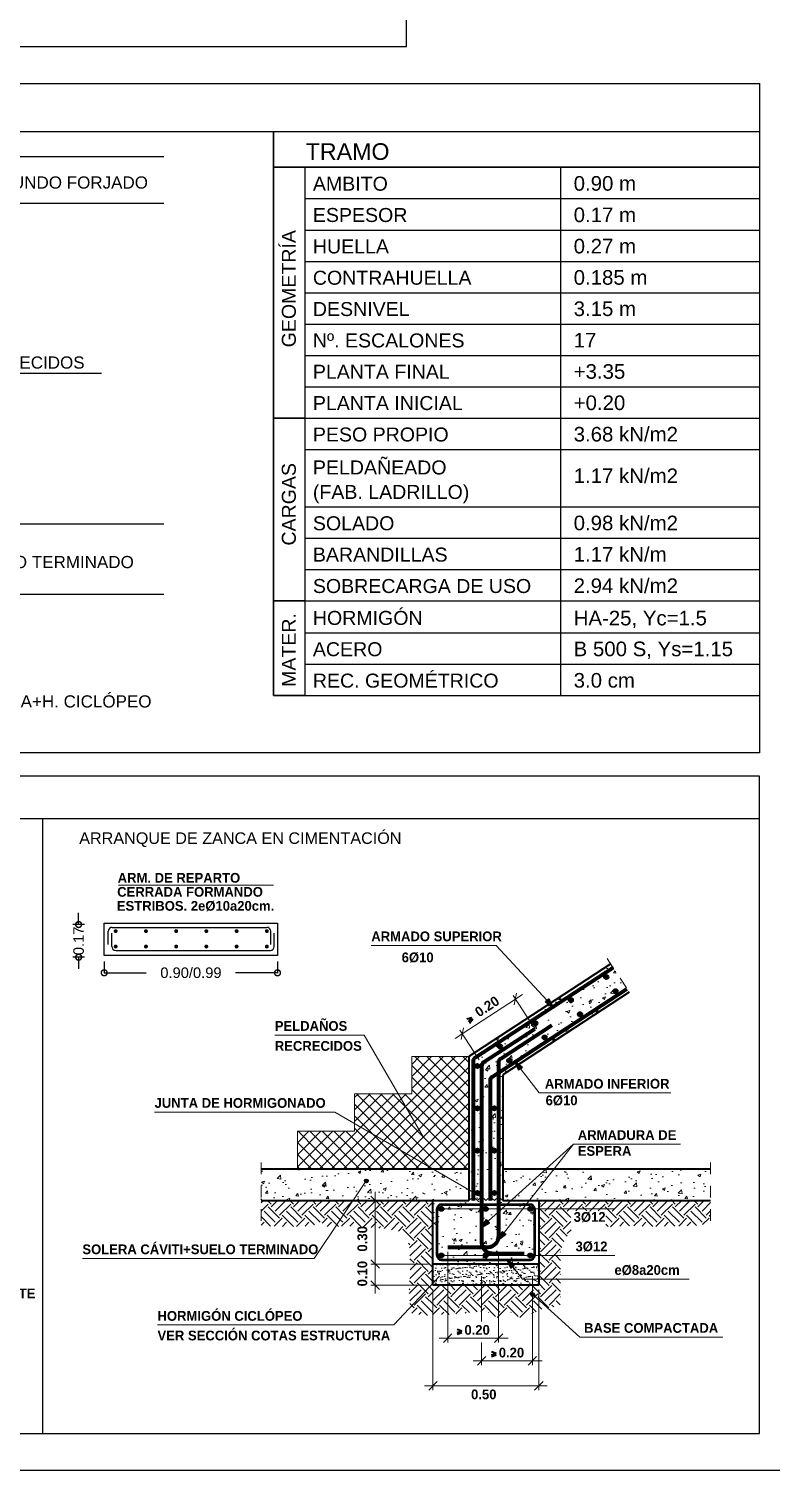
# Model space of a CAD drawing. Extents: x 2455 to 9764, y -806 to 181.
# Drawn here: x 4833.08 to 4839.43, y -409.26 to -396.93 of the extents above; entities that cross this region are included whole.
import ezdxf

# ---------------------------------------------------------------- set-up
doc = ezdxf.new("R2010")
doc.units = 0
doc.header["$LTSCALE"] = 0.2
doc.header["$MEASUREMENT"] = 0
for name, pattern in [('CONTINUA', [0]), ('DASHDOT', [1, 0.5, -0.25, 0, -0.25]), ('PUNTOS2', [0.125, 0, -0.125])]:
    doc.linetypes.add(name, pattern=pattern)
doc.layers.get('0').update_dxf_attribs({"linetype": 'CONTINUOUS'})
for name, color, linetype, lineweight in [('0-CYPE0', 1, 'CONTINUOUS', 13), ('0-CYPE1', 2, 'CONTINUOUS', 18), ('0-CYPE2', 4, 'CONTINUOUS', 35), ('0-CYPE3', 5, 'CONTINUOUS', 50), ('0-CYPE4', 6, 'CONTINUOUS', 70)]:
    doc.layers.add(name, color=color, linetype=linetype, lineweight=lineweight)
doc.layers.add('01_cartela', color=6, linetype='CONTINUOUS', plot=False)
for name, color, linetype in [('01_cotas', 4, 'CONTINUOUS'), ('01_mono instalaciones', 2, 'CONTINUOUS'), ('01_seccion', 7, 'CONTINUOUS'), ('01_textos', 7, 'CONTINUOUS'), ('CUADRO_LINEAS', 7, 'CONTINUOUS'), ('ESC_LINEAS_DE_LA_TABLA', 2, 'CONTINUOUS'), ('MUEBLES', 5, 'CONTINUOUS'), ('UNI_CORTANTES', 3, 'CONTINUOUS'), ('W', 7, 'CONTINUOUS')]:
    doc.layers.add(name, color=color, linetype=linetype)
doc.styles.add('BERNARDO', font='GOTHICB.TTF')
doc.styles.add('Estilo1', font='swissel.ttf')
doc.styles.add('ROMANS', font='romans')
doc.dimstyles.new('DECIMAL-50', dxfattribs={"dimtxt": 0.08, "dimasz": 0.15, "dimexe": 0.05, "dimexo": 0.05, "dimgap": 0.09, "dimtad": 0, "dimzin": 0, "dimdsep": 46, "dimtxsty": 'ROMANS', "dimblk": 'DOTSMALL', "dimcen": 0.09, "dimclrt": 7, "dimadec": 0, "dimazin": 0, "dimtfac": 1.38, "dimtix": 1, "dimtofl": 0, "dimtmove": 2, "dimatfit": 3, "dimldrblk": 'OBLIQUE', "dimfxl": 1, "dimtolj": 1, "dimtzin": 0, "dimarcsym": 0})

# ---------------------------------------------------------------- blocks, each defined once
blk = doc.blocks.new('_DotSmall')
at = {"color": 0, "linetype": 'ByBlock', "const_width": 0.5}
blk.add_lwpolyline([(-0.0625, 0, 1), (0.0625, 0, 1)], format="xyb", close=True, dxfattribs=at)
blk = doc.blocks.new('*D345')
at = {"layer": '01_cotas', "color": 0, "linetype": 'PUNTOS2', "lineweight": -2, "transparency": 16777216}
for p, q in [((4833.726, -404.909), (4833.726, -405.056)), ((4835.209, -404.909), (4835.209, -405.056))]:
    blk.add_line(p, q, dxfattribs=at)
at = {"layer": '01_cotas', "color": 0, "lineweight": -2, "transparency": 16777216}
for p, q in [((4833.726, -405.006), (4834.084, -405.006)), ((4835.209, -405.006), (4834.851, -405.006))]:
    blk.add_line(p, q, dxfattribs=at)
at = {"layer": '01_cotas', "color": 0, "lineweight": -2, "transparency": 16777216, "xscale": 0.1, "yscale": 0.1, "zscale": 0.1, "rotation": 180}
blk.add_blockref('_DotSmall', (4833.726, -405.006), dxfattribs=at)
at = {"layer": '01_cotas', "color": 0, "lineweight": -2, "transparency": 16777216, "xscale": 0.1, "yscale": 0.1, "zscale": 0.1}
blk.add_blockref('_DotSmall', (4835.209, -405.006), dxfattribs=at)
at = {"layer": '01_cotas', "color": 5, "transparency": 16777216, "insert": (4834.468, -405.006), "char_height": 0.09, "attachment_point": 5, "style": 'Estilo1'}
blk.add_mtext('\\A1;0.90/0.99', dxfattribs=at)
blk = doc.blocks.new('*D347')
at = {"layer": '01_cotas', "color": 0, "lineweight": -2, "transparency": 16777216}
for p, q in [((4833.507, -404.593), (4833.507, -404.493)), ((4833.507, -404.873), (4833.507, -404.973))]:
    blk.add_line(p, q, dxfattribs=at)
at = {"layer": '01_cotas', "color": 0, "linetype": 'PUNTOS2', "lineweight": -2, "transparency": 16777216}
for p, q in [((4833.557, -404.593), (4833.457, -404.593)), ((4833.557, -404.873), (4833.457, -404.873))]:
    blk.add_line(p, q, dxfattribs=at)
at = {"layer": '01_cotas', "color": 0, "lineweight": -2, "transparency": 16777216, "xscale": 0.1, "yscale": 0.1, "zscale": 0.1}
for p, rotation in [((4833.507, -404.593), 270), ((4833.507, -404.873), 90)]:
    blk.add_blockref('_DotSmall', p, dxfattribs=dict(at, rotation=rotation))
at = {"layer": '01_cotas', "color": 5, "transparency": 16777216, "insert": (4833.507, -404.733), "char_height": 0.09, "attachment_point": 5, "rotation": 90, "style": 'Estilo1'}
blk.add_mtext('\\A1;0.17', dxfattribs=at)

msp = doc.modelspace()

# ---------------------------------------------------------------- hatches: boundary and pattern name
at = {"layer": '0-CYPE0'}
h = msp.add_hatch(dxfattribs=at)
h.set_pattern_fill('ID0', color=4, scale=1.812498, style=0, pattern_type=2)
h.set_pattern_definition([(50, (4833.89786, -408.66514), (0.2600064, -0.022747), [0.027187, -0.299062]), (355, (4833.89786, -408.66514), (-0.050297, 0.272669), [0.02175, -0.23925]), (100.4514, (4833.91952, -408.66704), (0.20971, 0.249922), [0.023106, -0.254163]), (46.184, (4833.89786, -408.59264), (0.386874, -0.060001), [0.040781, -0.448593]), (96.6356, (4833.9301, -408.59764), (0.338816, 0.353118), [0.034659, -0.381246]), (351.184, (4833.89786, -408.59264), (0.338814, 0.353118), [0.032625, -0.358875]), (21, (4833.9341, -408.61077), (0.216378, -0.1459496), [0.027187, -0.299062]), (326, (4833.9341, -408.61077), (0.088202, 0.262867), [0.02175, -0.23925]), (71.4514, (4833.95214, -408.62293), (0.304581, 0.116917), [0.023106, -0.254163]), (37.5, (4833.89786, -408.66514), (0.004408, 0.1206743), [0, -0.2363497, 0, -0.2428747, 0, -0.240156]), (7.5, (4833.89786, -408.66514), (0.0953628, 0.1429734), [0, -0.1384748, 0, -0.2309122, 0, -0.091531]), (327.5, (4833.81702, -408.66514), (0.1935095, -0.0081762), [0, -0.090625, 0, -0.2827496, 0, -0.375187]), (317.5, (4833.78077, -408.66514), (0.2114043, 0.036288), [0, -0.1178124, 0, -0.1877748, 0, -0.266437])])
h.paths.add_polyline_path([(4838.22, -405.173), (4838.061, -404.93), (4836.847, -405.724), (4836.847, -406.683), (4835.069, -406.683), (4835.069, -406.955), (4836.539, -406.955), (4836.539, -407.499), (4837.446, -407.499), (4837.446, -406.955), (4838.915, -406.955), (4838.915, -406.683), (4837.137, -406.683), (4837.137, -405.88)], flags=0)
h = msp.add_hatch(dxfattribs=at)
h.set_pattern_fill('ID1', color=2, scale=1.812498, style=0, pattern_type=2)
h.set_pattern_definition([(37.5, (4833.897856, -408.665144), (-0.001827, 0.0558775), [0, -0.04407994, 0, -0.04929994, 0, -0.04712494]), (7.5, (4833.897856, -408.665144), (0.0513227, 0.0818415), [0, -0.02377997, 0, -0.03972995, 0, -0.015225]), (327.5, (4833.862186, -408.665144), (0.0903095, 0.00016494), [0, -0.0145, 0, -0.05219993, 0, -0.0681499]), (317.5, (4833.862186, -408.665144), (0.0871775, 0.0254529), [0, -0.00725, 0, -0.03421996, 0, -0.03914995])])
h.paths.add_polyline_path([(4836.539, -407.68), (4836.539, -407.499), (4837.446, -407.499), (4837.446, -407.68)], flags=0)
at = {"layer": '0-CYPE2'}
h = msp.add_hatch(color=256, dxfattribs=at)
edge = h.paths.add_edge_path()
edge.add_arc((4838.023, -405.042), 0.0181, 0, 360)
h = msp.add_hatch(color=256, dxfattribs=at)
edge = h.paths.add_edge_path()
edge.add_arc((4838.102, -405.163), 0.0181, 0, 360)
for points in [[(4837.503, -405.256), (4837.566, -405.297), (4837.53, -405.232)], [(4837.302, -405.813), (4837.244, -405.767), (4837.273, -405.835)], [(4836.998, -407.121), (4836.956, -407.183), (4837.022, -407.148)], [(4837.132, -407.223), (4837.101, -407.292), (4837.16, -407.246)], [(4837.235, -407.508), (4837.176, -407.462), (4837.207, -407.531)]]:
    msp.add_hatch(color=256, dxfattribs=at).paths.add_polyline_path(points)
h = msp.add_hatch(color=256, dxfattribs=at)
edge = h.paths.add_edge_path()
edge.add_arc((4837.72, -405.24), 0.0181, 0, 360)
h = msp.add_hatch(color=256, dxfattribs=at)
edge = h.paths.add_edge_path()
edge.add_arc((4837.416, -405.438), 0.0181, 0, 360)
h = msp.add_hatch(color=256, dxfattribs=at)
edge = h.paths.add_edge_path()
edge.add_arc((4837.799, -405.361), 0.0181, 0, 360)
h = msp.add_hatch(color=256, dxfattribs=at)
edge = h.paths.add_edge_path()
edge.add_arc((4837.495, -405.56), 0.0181, 0, 360)
h = msp.add_hatch(color=256, dxfattribs=at)
edge = h.paths.add_edge_path()
edge.add_arc((4837.113, -405.637), 0.0181, 0, 360)
h = msp.add_hatch(color=256, dxfattribs=at)
edge = h.paths.add_edge_path()
edge.add_arc((4836.92, -405.804), 0.0181, 0, 360)
h = msp.add_hatch(color=256, dxfattribs=at)
edge = h.paths.add_edge_path()
edge.add_arc((4837.192, -405.758), 0.0181, 0, 360)
h = msp.add_hatch(color=256, dxfattribs=at)
edge = h.paths.add_edge_path()
edge.add_arc((4836.92, -406.166), 0.0181, 0, 360)
h = msp.add_hatch(color=256, dxfattribs=at)
edge = h.paths.add_edge_path()
edge.add_arc((4837.065, -406.166), 0.0181, 0, 360)
h = msp.add_hatch(color=256, dxfattribs=at)
edge = h.paths.add_edge_path()
edge.add_arc((4836.92, -406.529), 0.0181, 0, 360)
h = msp.add_hatch(color=256, dxfattribs=at)
edge = h.paths.add_edge_path()
edge.add_arc((4837.065, -406.529), 0.0181, 0, 360)
h = msp.add_hatch(color=256, dxfattribs=at)
edge = h.paths.add_edge_path()
edge.add_arc((4835.969, -406.788), 0.0136, 0, 360)
h = msp.add_hatch(color=256, dxfattribs=at)
edge = h.paths.add_edge_path()
edge.add_arc((4836.92, -406.891), 0.0181, 0, 360)
h = msp.add_hatch(color=256, dxfattribs=at)
edge = h.paths.add_edge_path()
edge.add_arc((4837.065, -406.891), 0.0181, 0, 360)
h = msp.add_hatch(color=256, dxfattribs=at)
edge = h.paths.add_edge_path()
edge.add_arc((4836.612, -407.027), 0.0181, 0, 360)
h = msp.add_hatch(color=256, dxfattribs=at)
edge = h.paths.add_edge_path()
edge.add_arc((4836.992, -407.027), 0.0181, 0, 360)
h = msp.add_hatch(color=256, dxfattribs=at)
edge = h.paths.add_edge_path()
edge.add_arc((4837.373, -407.027), 0.0181, 0, 360)
h = msp.add_hatch(color=256, dxfattribs=at)
edge = h.paths.add_edge_path()
edge.add_arc((4836.612, -407.426), 0.0181, 0, 360)
h = msp.add_hatch(color=256, dxfattribs=at)
edge = h.paths.add_edge_path()
edge.add_arc((4836.992, -407.426), 0.0181, 0, 360)
h = msp.add_hatch(color=256, dxfattribs=at)
edge = h.paths.add_edge_path()
edge.add_arc((4837.373, -407.426), 0.0181, 0, 360)
h = msp.add_hatch(color=256, dxfattribs=at)
edge = h.paths.add_edge_path()
edge.add_arc((4837.394, -407.761), 0.0136, 0, 360)

# ---------------------------------------------------------------- linework, layer by layer
for p, q in [((4818.032, -397.803), (4839.334, -397.803)), ((4833.197, -403.685), (4833.197, -408.95))]:
    msp.add_line(p, q)
at = {"color": 7}
for p, q in [((4835.174, -397.803), (4835.174, -402.633)), ((4839.334, -397.803), (4839.334, -402.633)), ((4835.174, -398.111), (4839.334, -398.111)), ((4835.174, -402.633), (4839.334, -402.633))]:
    msp.add_line(p, q, dxfattribs=at)
for points in [[(4818.032, -397.393), (4839.334, -397.393), (4839.334, -403.122), (4818.032, -403.122)], [(4835.174, -397.803), (4839.334, -397.803), (4839.334, -398.111), (4835.174, -398.111)], [(4818.032, -408.95), (4839.334, -408.95), (4839.334, -403.322), (4818.032, -403.322)]]:
    msp.add_lwpolyline(points, close=True, dxfattribs=at)
at = {"layer": '0-CYPE0', "color": 2}
for p, q in [((4835.773, -406.683), (4836.733, -405.724)), ((4835.876, -406.683), (4836.836, -405.724)), ((4835.979, -406.683), (4836.847, -405.814)), ((4836.358, -405.893), (4836.528, -405.724)), ((4836.358, -405.996), (4836.631, -405.724)), ((4836.358, -405.791), (4836.425, -405.724)), ((4836.847, -406.288), (4836.358, -405.799)), ((4836.847, -406.186), (4836.385, -405.724)), ((4836.847, -406.083), (4836.488, -405.724)), ((4836.847, -405.98), (4836.59, -405.724)), ((4836.847, -405.878), (4836.693, -405.724)), ((4836.847, -405.775), (4836.796, -405.724)), ((4836.081, -406.683), (4836.847, -405.917)), ((4836.847, -406.391), (4836.358, -405.901)), ((4835.568, -406.683), (4836.208, -406.043)), ((4835.671, -406.683), (4836.311, -406.043)), ((4835.869, -406.28), (4836.106, -406.043)), ((4835.869, -406.178), (4836.003, -406.043)), ((4835.869, -406.075), (4835.901, -406.043)), ((4836.525, -406.683), (4835.885, -406.043)), ((4836.627, -406.683), (4835.988, -406.043)), ((4836.73, -406.683), (4836.09, -406.043)), ((4836.184, -406.683), (4836.847, -406.019)), ((4836.832, -406.683), (4836.193, -406.043)), ((4836.847, -406.596), (4836.295, -406.043)), ((4836.847, -406.493), (4836.358, -406.004)), ((4836.422, -406.683), (4835.869, -406.13)), ((4836.286, -406.683), (4836.847, -406.122)), ((4836.32, -406.683), (4835.869, -406.232)), ((4836.389, -406.683), (4836.847, -406.224)), ((4835.379, -406.667), (4835.683, -406.363)), ((4835.379, -406.462), (4835.478, -406.363)), ((4835.379, -406.565), (4835.581, -406.363)), ((4835.704, -406.683), (4835.385, -406.363)), ((4835.466, -406.683), (4835.786, -406.363)), ((4835.807, -406.683), (4835.487, -406.363)), ((4835.91, -406.683), (4835.59, -406.363)), ((4836.012, -406.683), (4835.692, -406.363)), ((4836.115, -406.683), (4835.795, -406.363)), ((4836.217, -406.683), (4835.869, -406.335)), ((4836.491, -406.683), (4836.847, -406.327)), ((4836.594, -406.683), (4836.847, -406.429)), ((4835.602, -406.683), (4835.379, -406.46)), ((4836.696, -406.683), (4836.847, -406.532)), ((4835.499, -406.683), (4835.379, -406.563)), ((4835.397, -406.683), (4835.379, -406.665)), ((4836.799, -406.683), (4836.847, -406.634)), ((4835.069, -406.974), (4835.089, -406.955)), ((4835.069, -407.046), (4835.13, -406.986)), ((4835.19, -407.142), (4835.094, -407.046)), ((4835.154, -406.986), (4835.123, -406.955)), ((4835.226, -407.106), (4835.13, -407.01)), ((4835.154, -407.01), (4835.209, -406.955)), ((4835.19, -407.046), (4835.281, -406.955)), ((4835.226, -407.082), (4835.322, -406.986)), ((4835.382, -407.142), (4835.286, -407.046)), ((4835.346, -406.986), (4835.315, -406.955)), ((4835.418, -407.106), (4835.322, -407.01)), ((4835.346, -407.01), (4835.401, -406.955)), ((4835.382, -407.046), (4835.473, -406.955)), ((4835.418, -407.082), (4835.514, -406.986)), ((4835.574, -407.142), (4835.478, -407.046)), ((4835.538, -406.986), (4835.508, -406.955)), ((4835.611, -407.106), (4835.514, -407.01)), ((4835.538, -407.01), (4835.593, -406.955)), ((4835.574, -407.046), (4835.665, -406.955)), ((4835.611, -407.082), (4835.707, -406.986)), ((4835.746, -407.121), (4835.671, -407.046)), ((4835.731, -406.986), (4835.7, -406.955)), ((4835.775, -407.078), (4835.707, -407.01)), ((4835.731, -407.01), (4835.785, -406.955)), ((4835.767, -407.046), (4835.856, -406.956)), ((4835.803, -407.082), (4835.899, -406.986)), ((4835.856, -406.956), (4835.857, -406.955)), ((4835.959, -407.142), (4835.863, -407.046)), ((4835.923, -406.986), (4835.892, -406.955)), ((4835.995, -407.106), (4835.899, -407.01)), ((4835.923, -407.01), (4835.978, -406.955)), ((4835.959, -407.046), (4836.044, -406.96)), ((4835.995, -407.082), (4836.044, -407.032)), ((4836.044, -406.96), (4836.05, -406.955)), ((4836.044, -407.032), (4836.091, -406.986)), ((4836.151, -407.142), (4836.055, -407.046)), ((4836.115, -406.986), (4836.084, -406.955)), ((4836.187, -407.106), (4836.091, -407.01)), ((4836.115, -407.01), (4836.17, -406.955)), ((4836.151, -407.046), (4836.242, -406.955)), ((4836.187, -407.082), (4836.283, -406.986)), ((4836.343, -407.142), (4836.247, -407.046)), ((4836.307, -406.986), (4836.277, -406.955)), ((4836.38, -407.106), (4836.283, -407.01)), ((4836.307, -407.01), (4836.362, -406.955)), ((4836.343, -407.046), (4836.434, -406.955)), ((4836.38, -407.082), (4836.476, -406.986)), ((4836.536, -407.142), (4836.44, -407.046)), ((4836.5, -406.986), (4836.469, -406.955)), ((4836.539, -407.073), (4836.476, -407.01)), ((4836.5, -407.01), (4836.539, -406.97)), ((4836.536, -407.046), (4836.539, -407.042)), ((4837.461, -406.986), (4837.446, -406.97)), ((4837.533, -407.106), (4837.446, -407.018)), ((4837.461, -407.01), (4837.516, -406.955)), ((4837.497, -407.046), (4837.588, -406.955)), ((4837.533, -407.082), (4837.629, -406.986)), ((4837.689, -407.142), (4837.593, -407.046)), ((4837.653, -406.986), (4837.622, -406.955)), ((4837.721, -407.102), (4837.629, -407.01)), ((4837.653, -407.01), (4837.708, -406.955)), ((4837.689, -407.046), (4837.78, -406.955)), ((4837.762, -407.045), (4837.821, -406.986)), ((4837.845, -406.986), (4837.815, -406.955)), ((4837.857, -407.045), (4837.821, -407.01)), ((4837.845, -407.01), (4837.9, -406.955)), ((4837.881, -407.046), (4837.972, -406.955)), ((4837.954, -407.045), (4838.014, -406.986)), ((4838.038, -406.986), (4838.007, -406.955)), ((4838.11, -407.106), (4838.014, -407.01)), ((4838.038, -407.01), (4838.092, -406.955)), ((4838.074, -407.046), (4838.164, -406.955)), ((4838.11, -407.082), (4838.206, -406.986)), ((4838.266, -407.142), (4838.17, -407.046)), ((4838.23, -406.986), (4838.199, -406.955)), ((4838.302, -407.106), (4838.206, -407.01)), ((4838.23, -407.01), (4838.285, -406.955)), ((4838.266, -407.046), (4838.357, -406.955)), ((4838.302, -407.082), (4838.398, -406.986)), ((4838.458, -407.142), (4838.362, -407.046)), ((4838.422, -406.986), (4838.391, -406.955)), ((4838.494, -407.106), (4838.398, -407.01)), ((4838.422, -407.01), (4838.477, -406.955)), ((4838.458, -407.046), (4838.549, -406.955)), ((4838.494, -407.082), (4838.59, -406.986)), ((4838.65, -407.142), (4838.554, -407.046)), ((4838.614, -406.986), (4838.584, -406.955)), ((4838.686, -407.106), (4838.59, -407.01)), ((4838.614, -407.01), (4838.669, -406.955)), ((4838.65, -407.046), (4838.741, -406.955)), ((4838.686, -407.082), (4838.783, -406.986)), ((4838.843, -407.142), (4838.747, -407.046)), ((4838.807, -406.986), (4838.776, -406.955)), ((4838.879, -407.106), (4838.783, -407.01)), ((4838.807, -407.01), (4838.861, -406.955)), ((4838.843, -407.046), (4838.915, -406.973)), ((4838.879, -407.082), (4838.915, -407.045)), ((4835.15, -407.174), (4835.069, -407.093)), ((4835.069, -407.166), (4835.094, -407.142)), ((4835.181, -407.175), (4835.25, -407.106)), ((4835.345, -407.177), (4835.25, -407.082)), ((4835.251, -407.177), (4835.286, -407.142)), ((4835.372, -407.177), (4835.442, -407.106)), ((4835.525, -407.165), (4835.442, -407.082)), ((4835.446, -407.175), (4835.478, -407.142)), ((4835.591, -407.149), (4835.635, -407.106)), ((4835.633, -407.179), (4835.671, -407.142)), ((4835.717, -407.164), (4835.635, -407.082)), ((4835.73, -407.177), (4835.717, -407.164)), ((4835.767, -407.142), (4835.746, -407.121)), ((4835.756, -407.176), (4835.827, -407.106)), ((4835.803, -407.106), (4835.775, -407.078)), ((4835.923, -407.178), (4835.827, -407.082)), ((4835.829, -407.176), (4835.863, -407.142)), ((4835.945, -407.18), (4836.019, -407.106)), ((4836.011, -407.186), (4836.044, -407.153)), ((4836.044, -407.107), (4836.019, -407.082)), ((4836.115, -407.178), (4836.044, -407.107)), ((4836.044, -407.153), (4836.055, -407.142)), ((4836.121, -407.196), (4836.211, -407.106)), ((4836.184, -407.206), (4836.247, -407.142)), ((4836.307, -407.178), (4836.211, -407.082)), ((4836.307, -407.202), (4836.404, -407.106)), ((4836.343, -407.238), (4836.44, -407.142)), ((4836.5, -407.178), (4836.404, -407.082)), ((4836.5, -407.202), (4836.539, -407.162)), ((4837.497, -407.142), (4837.446, -407.09)), ((4837.461, -407.178), (4837.446, -407.163)), ((4837.461, -407.202), (4837.557, -407.106)), ((4837.497, -407.238), (4837.593, -407.142)), ((4837.653, -407.178), (4837.557, -407.082)), ((4837.653, -407.202), (4837.721, -407.134)), ((4838.074, -407.142), (4838.018, -407.087)), ((4838.038, -407.178), (4838.018, -407.159)), ((4838.058, -407.181), (4838.134, -407.106)), ((4838.223, -407.171), (4838.134, -407.082)), ((4838.138, -407.174), (4838.17, -407.142)), ((4838.26, -407.172), (4838.326, -407.106)), ((4838.421, -407.177), (4838.326, -407.082)), ((4838.329, -407.175), (4838.362, -407.142)), ((4838.447, -407.177), (4838.518, -407.106)), ((4838.611, -407.174), (4838.518, -407.082)), ((4838.521, -407.176), (4838.554, -407.142)), ((4838.643, -407.174), (4838.71, -407.106)), ((4838.796, -407.168), (4838.71, -407.082)), ((4838.716, -407.172), (4838.747, -407.142)), ((4838.847, -407.161), (4838.903, -407.106)), ((4838.915, -407.094), (4838.903, -407.082)), ((4836.077, -407.192), (4836.091, -407.178)), ((4836.245, -407.217), (4836.283, -407.178)), ((4836.38, -407.298), (4836.283, -407.202)), ((4836.38, -407.274), (4836.476, -407.178)), ((4836.5, -407.37), (4836.404, -407.274)), ((4836.536, -407.334), (4836.44, -407.238)), ((4836.539, -407.266), (4836.476, -407.202)), ((4836.536, -407.238), (4836.539, -407.234)), ((4837.533, -407.298), (4837.446, -407.211)), ((4837.497, -407.334), (4837.446, -407.283)), ((4837.533, -407.274), (4837.629, -407.178)), ((4837.642, -407.359), (4837.557, -407.274)), ((4837.66, -407.305), (4837.593, -407.238)), ((4837.688, -407.26), (4837.629, -407.202)), ((4837.689, -407.238), (4837.722, -407.206)), ((4836.343, -407.334), (4836.33, -407.32)), ((4836.34, -407.362), (4836.404, -407.298)), ((4836.343, -407.43), (4836.44, -407.334)), ((4836.38, -407.466), (4836.476, -407.37)), ((4836.539, -407.458), (4836.476, -407.394)), ((4836.5, -407.394), (4836.539, -407.355)), ((4837.461, -407.37), (4837.446, -407.355)), ((4837.469, -407.426), (4837.446, -407.403)), ((4837.461, -407.394), (4837.557, -407.298)), ((4837.501, -407.426), (4837.593, -407.334)), ((4837.573, -407.426), (4837.629, -407.37)), ((4837.632, -407.397), (4837.629, -407.394)), ((4836.38, -407.49), (4836.343, -407.454)), ((4836.343, -407.622), (4836.44, -407.526)), ((4836.344, -407.55), (4836.404, -407.49)), ((4836.5, -407.562), (4836.404, -407.466)), ((4836.536, -407.526), (4836.44, -407.43)), ((4836.536, -407.43), (4836.539, -407.427)), ((4837.497, -407.526), (4837.446, -407.475)), ((4837.461, -407.586), (4837.557, -407.49)), ((4837.533, -407.49), (4837.469, -407.426)), ((4837.497, -407.622), (4837.593, -407.526)), ((4837.533, -407.466), (4837.573, -407.426)), ((4837.632, -407.542), (4837.557, -407.466)), ((4837.632, -407.47), (4837.593, -407.43)), ((4836.38, -407.683), (4836.339, -407.642)), ((4836.38, -407.659), (4836.476, -407.562)), ((4836.5, -407.755), (4836.404, -407.659)), ((4836.536, -407.719), (4836.44, -407.622)), ((4836.539, -407.65), (4836.476, -407.586)), ((4836.5, -407.586), (4836.539, -407.547)), ((4836.536, -407.622), (4836.539, -407.619)), ((4837.461, -407.562), (4837.446, -407.547)), ((4837.479, -407.628), (4837.446, -407.595)), ((4837.533, -407.683), (4837.479, -407.628)), ((4837.533, -407.659), (4837.563, -407.628)), ((4837.632, -407.734), (4837.557, -407.659)), ((4837.563, -407.628), (4837.629, -407.562)), ((4837.632, -407.59), (4837.629, -407.586)), ((4836.335, -407.751), (4836.404, -407.683)), ((4836.343, -407.719), (4836.337, -407.712)), ((4836.343, -407.815), (4836.44, -407.719)), ((4836.38, -407.851), (4836.476, -407.755)), ((4836.543, -407.846), (4836.476, -407.779)), ((4836.5, -407.779), (4836.596, -407.683)), ((4836.536, -407.815), (4836.632, -407.719)), ((4836.572, -407.683), (4836.569, -407.68)), ((4836.613, -407.809), (4836.668, -407.755)), ((4836.692, -407.755), (4836.617, -407.68)), ((4836.669, -407.78), (4836.668, -407.779)), ((4836.764, -407.875), (4836.669, -407.78)), ((4836.728, -407.719), (4836.689, -407.68)), ((4836.692, -407.779), (4836.713, -407.757)), ((4836.713, -407.757), (4836.788, -407.683)), ((4836.728, -407.815), (4836.824, -407.719)), ((4836.764, -407.683), (4836.761, -407.68)), ((4836.764, -407.851), (4836.86, -407.755)), ((4836.827, -407.698), (4836.809, -407.68)), ((4836.884, -407.755), (4836.827, -407.698)), ((4836.956, -407.875), (4836.86, -407.779)), ((4836.92, -407.719), (4836.882, -407.68)), ((4836.884, -407.779), (4836.98, -407.683)), ((4836.92, -407.815), (4837.016, -407.719)), ((4836.956, -407.683), (4836.954, -407.68)), ((4836.956, -407.851), (4837.052, -407.755)), ((4837.076, -407.755), (4837.002, -407.68)), ((4837.148, -407.875), (4837.052, -407.779)), ((4837.112, -407.719), (4837.074, -407.68)), ((4837.076, -407.779), (4837.173, -407.683)), ((4837.112, -407.815), (4837.209, -407.719)), ((4837.148, -407.683), (4837.146, -407.68)), ((4837.148, -407.851), (4837.245, -407.755)), ((4837.269, -407.755), (4837.194, -407.68)), ((4837.341, -407.875), (4837.245, -407.779)), ((4837.305, -407.719), (4837.266, -407.68)), ((4837.269, -407.779), (4837.365, -407.683)), ((4837.305, -407.815), (4837.401, -407.719)), ((4837.341, -407.851), (4837.406, -407.785)), ((4837.461, -407.755), (4837.386, -407.68)), ((4837.406, -407.785), (4837.437, -407.755)), ((4837.532, -407.874), (4837.437, -407.779)), ((4837.497, -407.719), (4837.446, -407.667)), ((4837.461, -407.779), (4837.557, -407.683)), ((4837.497, -407.815), (4837.593, -407.719)), ((4837.533, -407.851), (4837.629, -407.755)), ((4837.631, -407.781), (4837.629, -407.779)), ((4836.38, -407.875), (4836.342, -407.837)), ((4836.359, -407.919), (4836.404, -407.875)), ((4836.448, -407.895), (4836.404, -407.851)), ((4836.42, -407.931), (4836.44, -407.911)), ((4836.495, -407.871), (4836.44, -407.815)), ((4836.493, -407.94), (4836.448, -407.895)), ((4836.536, -407.911), (4836.495, -407.871)), ((4836.536, -407.934), (4836.596, -407.875)), ((4836.572, -407.875), (4836.543, -407.846)), ((4836.572, -407.851), (4836.613, -407.809)), ((4836.677, -407.932), (4836.596, -407.851)), ((4836.612, -407.931), (4836.632, -407.911)), ((4836.728, -407.911), (4836.632, -407.815)), ((4836.736, -407.927), (4836.788, -407.875)), ((4836.853, -407.915), (4836.788, -407.851)), ((4836.816, -407.919), (4836.824, -407.911)), ((4836.918, -407.909), (4836.824, -407.815)), ((4836.949, -407.906), (4836.98, -407.875)), ((4837.076, -407.947), (4836.98, -407.851)), ((4837.014, -407.914), (4837.016, -407.911)), ((4837.112, -407.911), (4837.016, -407.815)), ((4837.09, -407.957), (4837.173, -407.875)), ((4837.269, -407.947), (4837.173, -407.851)), ((4837.206, -407.914), (4837.209, -407.911)), ((4837.305, -407.911), (4837.209, -407.815)), ((4837.282, -407.957), (4837.365, -407.875)), ((4837.422, -407.908), (4837.365, -407.851)), ((4837.387, -407.925), (4837.401, -407.911)), ((4837.441, -407.855), (4837.401, -407.815)), ((4837.471, -407.885), (4837.441, -407.855)), ((4837.573, -407.867), (4837.557, -407.851)), ((4837.628, -407.849), (4837.593, -407.815))]:
    msp.add_line(p, q, dxfattribs=at)
at = {"layer": '0-CYPE0'}
for p, q in [((4837.497, -407.43), (4837.501, -407.426)), ((4837.341, -407.683), (4837.338, -407.68))]:
    msp.add_line(p, q, dxfattribs=at)
at = {"layer": '0-CYPE0', "color": 2}
msp.add_lwpolyline([(4837.632, -407.662), (4837.599, -407.628), (4837.593, -407.622)], dxfattribs=at)
at = {"layer": '0-CYPE1'}
for p, q in [((4835.174, -404.256), (4833.848, -404.256)), ((4836.012, -404.773), (4837.081, -404.773)), ((4837.081, -404.773), (4837.517, -405.244)), ((4837.215, -405.251), (4837.306, -405.191)), ((4837.235, -405.281), (4837.256, -405.181)), ((4836.79, -405.528), (4837.245, -405.231)), ((4837.391, -405.455), (4837.225, -405.2)), ((4835.186, -405.539), (4835.951, -405.539)), ((4836.82, -405.508), (4836.729, -405.568)), ((4836.936, -405.752), (4836.77, -405.498)), ((4836.78, -405.578), (4836.801, -405.478)), ((4836.358, -405.724), (4836.847, -405.724)), ((4836.358, -406.043), (4836.358, -405.724)), ((4837.449, -406.034), (4837.244, -405.767)), ((4835.869, -406.043), (4836.358, -406.043)), ((4835.869, -406.363), (4835.869, -406.043)), ((4837.449, -406.034), (4838.577, -406.034)), ((4834.157, -406.198), (4835.699, -406.198)), ((4836.976, -406.937), (4835.699, -406.198)), ((4835.379, -406.683), (4835.379, -406.363)), ((4835.379, -406.363), (4835.869, -406.363)), ((4837.742, -406.473), (4836.956, -407.183)), ((4837.742, -406.473), (4837.101, -407.292)), ((4837.742, -406.473), (4838.658, -406.473)), ((4835.969, -406.788), (4835.524, -407.451)), ((4836.081, -406.991), (4836.008, -406.919)), ((4836.044, -406.991), (4836.044, -406.882)), ((4836.044, -406.955), (4836.044, -407.499)), ((4836.612, -407.027), (4838.096, -407.027)), ((4836.847, -406.955), (4836.866, -406.937)), ((4836.866, -406.937), (4836.884, -406.955)), ((4836.884, -406.955), (4836.902, -406.937)), ((4836.938, -406.937), (4836.956, -406.955)), ((4836.956, -406.955), (4836.974, -406.937)), ((4836.974, -406.937), (4836.992, -406.955)), ((4836.992, -406.955), (4837.011, -406.937)), ((4837.011, -406.937), (4837.029, -406.955)), ((4837.029, -406.955), (4837.047, -406.937)), ((4837.047, -406.937), (4837.065, -406.955)), ((4837.065, -406.955), (4837.083, -406.937)), ((4837.083, -406.937), (4837.101, -406.955)), ((4837.101, -406.955), (4837.119, -406.937)), ((4837.119, -406.937), (4837.137, -406.955)), ((4836.666, -407.394), (4836.666, -408.17)), ((4837.101, -407.394), (4837.101, -408.17)), ((4833.539, -407.451), (4835.524, -407.451)), ((4836.081, -407.535), (4836.008, -407.462)), ((4836.081, -407.535), (4836.008, -407.462)), ((4836.502, -407.499), (4836.008, -407.499)), ((4836.502, -407.499), (4836.008, -407.499)), ((4836.044, -407.535), (4836.044, -407.426)), ((4836.044, -407.462), (4836.044, -407.571)), ((4836.044, -407.499), (4836.044, -407.68)), ((4836.612, -407.426), (4838.082, -407.426)), ((4837.306, -407.628), (4837.176, -407.462)), ((4837.723, -407.426), (4838.096, -407.426)), ((4836.081, -407.716), (4836.008, -407.644)), ((4836.044, -407.644), (4836.044, -407.752)), ((4836.596, -407.602), (4836.206, -408.021)), ((4836.956, -407.603), (4836.956, -407.99)), ((4838.732, -407.628), (4837.306, -407.628)), ((4837.391, -407.603), (4837.391, -408.365)), ((4838.057, -407.628), (4838.729, -407.628)), ((4836.502, -407.68), (4836.008, -407.68)), ((4836.539, -407.716), (4836.539, -408.579)), ((4837.394, -407.761), (4837.796, -408.125)), ((4837.446, -407.716), (4837.446, -408.579)), ((4834.182, -408.021), (4836.206, -408.021)), ((4837.183, -408.133), (4836.594, -408.133)), ((4836.63, -408.17), (4836.702, -408.097)), ((4837.065, -408.17), (4837.137, -408.097)), ((4837.796, -408.125), (4839.022, -408.125)), ((4836.956, -408.17), (4836.956, -408.365)), ((4837.473, -408.328), (4836.884, -408.328)), ((4836.92, -408.365), (4836.992, -408.292)), ((4837.355, -408.365), (4837.427, -408.292)), ((4836.503, -408.579), (4836.576, -408.506)), ((4837.409, -408.579), (4837.482, -408.506)), ((4836.576, -408.543), (4836.467, -408.543)), ((4836.539, -408.543), (4837.446, -408.543)), ((4837.409, -408.543), (4837.518, -408.543))]:
    msp.add_line(p, q, dxfattribs=at)
at = {"layer": '0-CYPE1', "linetype": 'DASHDOT'}
for p, q in [((4838.031, -404.885), (4838.25, -405.218)), ((4835.069, -406.629), (4835.069, -407.217)), ((4838.915, -406.629), (4838.915, -407.217))]:
    msp.add_line(p, q, dxfattribs=at)
at = {"layer": '0-CYPE1', "color": 2}
msp.add_line((4835.951, -405.539), (4836.457, -406.41), dxfattribs=at)
at = {"layer": '0-CYPE1'}
msp.add_lwpolyline([(4836.902, -406.937), (4836.92, -406.955), (4836.938, -406.937)], dxfattribs=at)
for points in [[(4837.971, -405.336), (4837.934, -405.36), (4837.933, -405.317)], [(4837.599, -405.579), (4837.562, -405.603), (4837.561, -405.56)]]:
    msp.add_solid(points, dxfattribs=at)
at = {"layer": '0-CYPE2'}
for p, q in [((4838.061, -404.93), (4836.847, -405.724)), ((4838.22, -405.173), (4837.137, -405.88)), ((4836.847, -405.724), (4836.847, -406.955)), ((4837.137, -405.88), (4837.137, -406.955)), ((4835.069, -406.683), (4836.847, -406.683)), ((4837.137, -406.683), (4838.915, -406.683)), ((4835.069, -406.955), (4836.847, -406.955)), ((4836.539, -407.68), (4836.539, -406.955)), ((4837.137, -406.955), (4838.915, -406.955)), ((4837.446, -406.955), (4837.446, -407.68)), ((4837.446, -407.499), (4836.539, -407.499)), ((4837.446, -407.68), (4836.539, -407.68))]:
    msp.add_line(p, q, dxfattribs=at)
at = {"layer": '0-CYPE2', "color": 5}
for p, q in [((4836.829, -405.4), (4836.872, -405.389)), ((4836.845, -405.424), (4836.872, -405.389)), ((4836.853, -405.436), (4836.88, -405.401)), ((4836.746, -408.056), (4836.788, -408.07)), ((4836.746, -408.085), (4836.788, -408.07)), ((4836.746, -408.099), (4836.788, -408.085)), ((4837.04, -408.247), (4837.082, -408.261)), ((4837.04, -408.276), (4837.082, -408.261)), ((4837.04, -408.29), (4837.082, -408.276))]:
    msp.add_line(p, q, dxfattribs=at)
at = {"layer": '0-CYPE2', "const_width": 0.0165}
for points in [[(4833.824, -404.658, 1), (4833.824, -404.641, 1)], [(4834.083, -404.658, 1), (4834.083, -404.641, 1)], [(4834.342, -404.658, 1), (4834.342, -404.641, 1)], [(4834.6, -404.658, 1), (4834.6, -404.641, 1)], [(4834.859, -404.658, 1), (4834.859, -404.641, 1)], [(4835.118, -404.658, 1), (4835.118, -404.641, 1)], [(4833.824, -404.773, -1), (4833.824, -404.79, -1)], [(4834.083, -404.773, -1), (4834.083, -404.79, -1)], [(4834.342, -404.773, -1), (4834.342, -404.79, -1)], [(4834.6, -404.773, -1), (4834.6, -404.79, -1)], [(4834.859, -404.773, -1), (4834.859, -404.79, -1)], [(4835.118, -404.773, -1), (4835.118, -404.79, -1)]]:
    msp.add_lwpolyline(points, format="xyb", close=True, dxfattribs=at)
at = {"layer": '0-CYPE2'}
for points in [[(4837.503, -405.256), (4837.566, -405.297), (4837.53, -405.232)], [(4837.302, -405.813), (4837.244, -405.767), (4837.273, -405.835)], [(4836.998, -407.121), (4836.956, -407.183), (4837.022, -407.148)], [(4837.132, -407.223), (4837.101, -407.292), (4837.16, -407.246)], [(4837.235, -407.508), (4837.176, -407.462), (4837.207, -407.531)]]:
    msp.add_lwpolyline(points, close=True, dxfattribs=at)
for points in [[(4837.503, -405.256), (4837.53, -405.232)], [(4837.302, -405.813), (4837.273, -405.835)], [(4836.998, -407.121), (4837.022, -407.148)], [(4837.132, -407.223), (4837.16, -407.246)], [(4837.235, -407.508), (4837.207, -407.531)]]:
    msp.add_lwpolyline(points, dxfattribs=at)
for centre, radius in [((4838.023, -405.042), 0.0181), ((4838.102, -405.163), 0.0181), ((4837.72, -405.24), 0.0181), ((4837.416, -405.438), 0.0181), ((4837.799, -405.361), 0.0181), ((4837.495, -405.56), 0.0181), ((4837.113, -405.637), 0.0181), ((4836.92, -405.804), 0.0181), ((4837.192, -405.758), 0.0181), ((4836.92, -406.166), 0.0181), ((4837.065, -406.166), 0.0181), ((4836.92, -406.529), 0.0181), ((4837.065, -406.529), 0.0181), ((4835.969, -406.788), 0.0136), ((4836.92, -406.891), 0.0181), ((4837.065, -406.891), 0.0181), ((4836.612, -407.027), 0.0181), ((4836.992, -407.027), 0.0181), ((4837.373, -407.027), 0.0181), ((4836.612, -407.426), 0.0181), ((4836.992, -407.426), 0.0181), ((4837.373, -407.426), 0.0181), ((4837.394, -407.761), 0.0136)]:
    msp.add_circle(centre, radius, dxfattribs=at)
at = {"layer": '0-CYPE3'}
for p, q in [((4836.576, -407.426), (4836.576, -407.027)), ((4836.612, -406.991), (4837.373, -406.991)), ((4837.409, -407.027), (4837.409, -407.426)), ((4836.612, -407.462), (4837.373, -407.462))]:
    msp.add_line(p, q, dxfattribs=at)
for centre, start, end in [((4836.612, -407.027), 90, 180), ((4837.373, -407.027), 0, 90), ((4836.612, -407.426), 180, 270), ((4837.373, -407.426), 270, 360)]:
    msp.add_arc(centre, 0.0362, start, end, dxfattribs=at)
at = {"layer": '0-CYPE4'}
for p, q in [((4836.9, -405.732), (4838.081, -404.961)), ((4837.045, -405.897), (4838.2, -405.143)), ((4836.973, -405.772), (4837.411, -405.485)), ((4837.118, -405.742), (4837.556, -405.455)), ((4836.884, -405.763), (4836.884, -406.955)), ((4836.956, -405.802), (4836.956, -407.317)), ((4837.101, -405.772), (4837.101, -407.263)), ((4837.029, -405.928), (4837.029, -406.955)), ((4836.666, -407.354), (4837.011, -407.354)), ((4837.047, -407.408), (4837.319, -407.408))]:
    msp.add_line(p, q, dxfattribs=at)
for centre, radius, start, end in [((4836.92, -405.763), 0.0362, 123.1684, 180), ((4836.992, -405.802), 0.0362, 123.1684, 180), ((4837.137, -405.772), 0.0362, 123.1684, 180), ((4837.065, -405.928), 0.0362, 123.1684, 180), ((4837.011, -407.263), 0.0906, 270, 360), ((4837.047, -407.317), 0.0906, 180, 270)]:
    msp.add_arc(centre, radius, start, end, dxfattribs=at)
at = {"layer": '01_cartela', "color": 3}
msp.add_lwpolyline([(4817.719, -387.729), (4817.719, -409.264), (4848.357, -409.264), (4848.357, -387.729)], close=True, dxfattribs=at)
at = {"layer": '01_mono instalaciones', "color": 5}
msp.add_line((4818.032, -403.685), (4839.334, -403.685), dxfattribs=at)
at = {"layer": '01_seccion', "color": 5}
for p, q in [((4834.237, -398.022), (4831.639, -398.022)), ((4834.237, -398.422), (4831.939, -398.422)), ((4834.237, -401.167), (4831.099, -401.167)), ((4834.237, -401.767), (4831.264, -401.767))]:
    msp.add_line(p, q, dxfattribs=at)
at = {"layer": 'CUADRO_LINEAS'}
msp.add_line((4836.314, -397.077), (4836.314, -393.076), dxfattribs=at)
for points in [[(4823.584, -397.077), (4826.734, -397.077), (4829.884, -397.077), (4833.034, -397.077), (4836.314, -397.077)], [(4823.584, -397.393), (4826.734, -397.393), (4829.884, -397.393), (4833.034, -397.393), (4836.184, -397.393), (4839.334, -397.393)]]:
    msp.add_lwpolyline(points, dxfattribs=at)
at = {"layer": 'ESC_LINEAS_DE_LA_TABLA'}
for p, q in [((4835.442, -398.111), (4835.442, -402.633)), ((4837.631, -398.111), (4837.631, -402.633)), ((4835.442, -398.379), (4839.334, -398.379)), ((4835.442, -398.648), (4839.334, -398.648)), ((4835.442, -398.916), (4839.334, -398.916)), ((4835.442, -399.184), (4839.334, -399.184)), ((4835.442, -399.453), (4839.334, -399.453)), ((4835.442, -399.721), (4839.334, -399.721)), ((4835.442, -399.989), (4839.334, -399.989)), ((4835.174, -400.258), (4839.334, -400.258)), ((4835.442, -400.526), (4839.334, -400.526)), ((4835.442, -401.018), (4839.334, -401.018)), ((4835.442, -401.286), (4839.334, -401.286)), ((4835.442, -401.555), (4839.334, -401.555)), ((4835.174, -401.823), (4839.334, -401.823)), ((4835.442, -402.096), (4839.334, -402.096)), ((4835.442, -402.365), (4839.334, -402.365))]:
    msp.add_line(p, q, dxfattribs=at)
at = {"layer": 'ESC_LINEAS_DE_LA_TABLA', "color": 7, "true_color": 0xf2f1f0}
for points in [[(4835.174, -398.111), (4835.442, -398.111), (4835.442, -400.258), (4835.174, -400.258)], [(4835.174, -400.258), (4835.442, -400.258), (4835.442, -401.823), (4835.174, -401.823)], [(4835.174, -401.823), (4835.442, -401.823), (4835.442, -402.633), (4835.174, -402.633)]]:
    msp.add_lwpolyline(points, close=True, dxfattribs=at)
at = {"layer": 'MUEBLES'}
msp.add_lwpolyline([(4833.726, -404.58), (4835.209, -404.58), (4835.209, -404.859), (4833.726, -404.859)], close=True, dxfattribs=at)
at = {"layer": 'UNI_CORTANTES', "color": 4, "linetype": 'CONTINUA'}
msp.add_line((4833.702, -399.876), (4831.749, -399.876), dxfattribs=at)
at = {"layer": 'W', "color": 6, "linetype": 'Continuous'}
for p, q in [((4833.761, -404.763), (4833.761, -404.65)), ((4833.791, -404.781), (4833.791, -404.668)), ((4833.794, -404.617), (4835.118, -404.617)), ((4835.151, -404.763), (4835.151, -404.65)), ((4835.181, -404.781), (4835.181, -404.668)), ((4833.824, -404.814), (4835.148, -404.814))]:
    msp.add_line(p, q, dxfattribs=at)
for centre, start, end in [((4833.794, -404.65), 90, 180), ((4835.118, -404.65), 0, 90), ((4833.824, -404.781), 180, 270), ((4835.148, -404.781), 270, 0)]:
    msp.add_arc(centre, 0.0329, start, end, dxfattribs=at)

# ---------------------------------------------------------------- texts
at = {"color": 7, "linetype": 'Continuous', "style": 'Estilo1'}
for s, height, p in [('SEGUNDO FORJADO', 0.10417, (4832.629, -398.293)), ('0.90 m', 0.125, (4837.744, -398.311)), ('0.17 m', 0.125, (4837.744, -398.58)), ('0.27 m', 0.125, (4837.744, -398.848)), ('0.185 m', 0.125, (4837.744, -399.116)), ('3.15 m', 0.125, (4837.744, -399.384)), ('17', 0.125, (4837.744, -399.653)), ('PELDAÑOS RECRECIDOS', 0.10417, (4831.755, -399.834)), ('+3.35', 0.125, (4837.744, -399.921)), ('+0.20', 0.125, (4837.744, -400.189)), ('3.68 kN/m2', 0.125, (4837.744, -400.458)), ('1.17 kN/m2', 0.125, (4837.744, -400.814)), ('0.98 kN/m2', 0.125, (4837.744, -401.218)), ('1.17 kN/m', 0.125, (4837.744, -401.486)), ('SOLERA CAVITI + SUELO TERMINADO', 0.10417, (4831.307, -401.542)), ('2.94 kN/m2', 0.125, (4837.744, -401.755)), ('HA-25, Yc=1.5', 0.12501, (4837.744, -402.032)), ('B 500 S, Ys=1.15', 0.12501, (4837.744, -402.296)), ('3.0 cm', 0.125, (4837.744, -402.565)), ('ZAPATA ESCALERA+H. CICLÓPEO', 0.10417, (4831.725, -402.735)), ('ARRANQUE DE ZANCA EN CIMENTACIÓN', 0.099, (4833.512, -403.903))]:
    msp.add_text(s, height=height, dxfattribs=at).set_placement(p)
at = {"color": 5, "linetype": 'Continuous', "style": 'BERNARDO'}
for s, height, p in [('ARM. DE REPARTO', 0.08353, (4833.841, -404.235)), ('CERRADA FORMANDO', 0.08353, (4833.837, -404.355)), ('ESTRIBOS. 2e%%C10a20cm.', 0.08353, (4833.834, -404.475)), ('ARMADO SUPERIOR', 0.08353, (4836.012, -404.736)), ('6%%C10', 0.0835, (4836.272, -404.916)), ('PELDAÑOS', 0.0835, (4835.186, -405.503)), ('RECRECIDOS', 0.0835, (4835.186, -405.674)), ('ARMADO INFERIOR', 0.08353, (4837.497, -405.998)), ('6%%C10', 0.0835, (4837.504, -406.14)), ('JUNTA DE HORMIGONADO', 0.08353, (4834.157, -406.162)), ('ARMADURA DE', 0.08353, (4837.779, -406.437)), ('ESPERA', 0.0835, (4837.779, -406.573)), ('3%%c12', 0.0835, (4837.744, -407.138)), ('SOLERA CÁVITI+SUELO TERMINADO', 0.08353, (4833.539, -407.415)), ('3%%c12', 0.0835, (4837.76, -407.39)), ('e%%c8a20cm', 0.0835, (4838.093, -407.592)), ('PARED DE FÁBRICA RESISTENTE', 0.08353, (4831.294, -407.793)), ('HORMIGÓN CICLÓPEO', 0.08353, (4834.182, -407.985)), ('0.20', 0.0835, (4836.809, -408.105)), ('BASE COMPACTADA', 0.08353, (4837.833, -408.088)), ('VER SECCIÓN COTAS ESTRUCTURA', 0.08353, (4834.182, -408.153)), ('0.20', 0.0835, (4837.103, -408.299)), ('0.50', 0.0835, (4836.866, -408.657))]:
    msp.add_text(s, height=height, dxfattribs=at).set_placement(p)
for s, rotation, p in [('0.20', 33.1683, (4836.934, -405.389)), ('0.30', 90, (4835.977, -407.393)), ('0.10', 90, (4835.977, -407.691))]:
    msp.add_text(s, height=0.084, rotation=rotation, dxfattribs=at).set_placement(p)
at = {"layer": '01_textos', "color": 1, "style": 'Estilo1'}
for s, height, p in [('TRAMO', 0.1423, (4835.45, -398.047)), ('AMBITO', 0.1198, (4835.512, -398.311)), ('ESPESOR', 0.1198, (4835.512, -398.579)), ('HUELLA', 0.1198, (4835.512, -398.848)), ('CONTRAHUELLA', 0.11976, (4835.512, -399.116)), ('DESNIVEL ', 0.1198, (4835.512, -399.384)), ('Nº. ESCALONES', 0.11976, (4835.512, -399.653)), ('PLANTA FINAL', 0.11976, (4835.512, -399.921)), ('PLANTA INICIAL', 0.11976, (4835.512, -400.189)), ('PESO PROPIO', 0.11976, (4835.512, -400.458)), ('PELDAÑEADO', 0.1198, (4835.512, -400.74)), ('(FAB. LADRILLO)', 0.11976, (4835.512, -400.95)), ('SOLADO', 0.1198, (4835.512, -401.218)), ('BARANDILLAS', 0.11976, (4835.512, -401.486)), ('SOBRECARGA DE USO', 0.11976, (4835.512, -401.755)), ('HORMIGÓN', 0.1198, (4835.512, -402.028)), ('ACERO', 0.1198, (4835.512, -402.296)), ('REC. GEOMÉTRICO', 0.11976, (4835.512, -402.565))]:
    msp.add_text(s, height=height, dxfattribs=at).set_placement(p)
for s, p in [('GEOMETRÍA', (4835.366, -399.652)), ('CARGAS', (4835.366, -401.349)), ('MATER.', (4835.366, -402.559))]:
    msp.add_text(s, height=0.1198, rotation=90, dxfattribs=at).set_placement(p)

# ---------------------------------------------------------------- dimensions: what is measured, and where the dimension line sits
at = {"layer": '01_cotas'}
dim = msp.add_aligned_dim(p1=(4833.607, -404.593), p2=(4833.607, -404.873), distance=-0.1, text='0.17', dimstyle='DECIMAL-50', override={"dimtxt": 0.09, "dimasz": 0.1, "dimtxsty": 'Estilo1', "dimsah": 1, "dimclrt": 5, "dimfxl": 0.09, "dimarcsym": 2}, dxfattribs=at)
dim.commit()
dim.dimension.update_dxf_attribs({"geometry": '*D347', "text_midpoint": (4833.507, -404.733)})
dim = msp.add_linear_dim(base=(4835.209, -405.006), p1=(4833.726, -404.859), p2=(4835.209, -404.859), text='0.90/0.99', dimstyle='DECIMAL-50', override={"dimtxt": 0.09, "dimasz": 0.1, "dimtxsty": 'Estilo1', "dimsah": 1, "dimclrt": 5, "dimfxl": 0.09, "dimarcsym": 2}, dxfattribs=at)
dim.commit()
dim.dimension.update_dxf_attribs({"geometry": '*D345', "text_midpoint": (4834.468, -405.006)})

doc.saveas('drawing.dxf')
